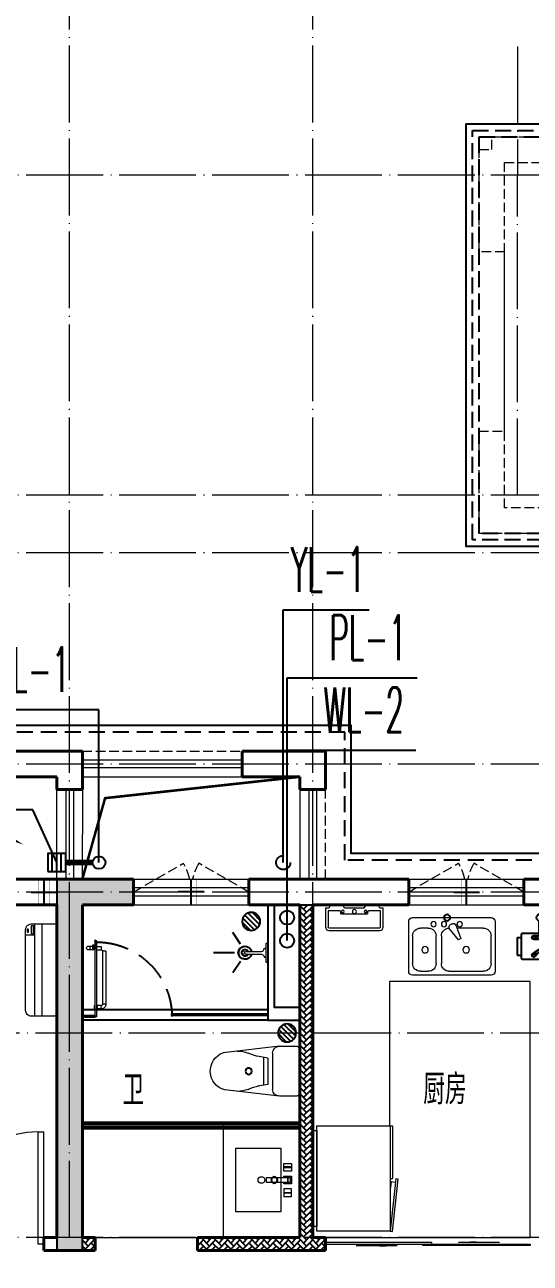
# Model space of a CAD drawing. Extents: x 27938 to 1042331, y -235042 to 1535213.
# Drawn here: x 686867 to 690817, y 602449 to 612124 of the extents above; entities that cross this region are included whole.
import ezdxf

# ---------------------------------------------------------------- set-up
doc = ezdxf.new("R2010")
doc.units = 0
doc.header["$LTSCALE"] = 1000
doc.header["$MEASUREMENT"] = 0
for name, pattern in [('__DASH', [0.35, 0.25, -0.1]), ('DASH', [0.35, 0.25, -0.1]), ('DOTE', [2.42, 2, -0.2, 0.02, -0.2]), ('HIDDEN', [0.375, 0.25, -0.125])]:
    doc.linetypes.add(name, pattern=pattern)
for name, color, linetype in [('$RECOVER_210609100354-32', 7, 'Continuous'), ('AH-FURNITURE', 1, 'Continuous'), ('COLUMN', 9, 'Continuous'), ('CURTWALL', 4, 'Continuous'), ('DIM_凝结', 3, 'Continuous'), ('DIM_污水', 3, 'Continuous'), ('DIM_雨水', 3, 'Continuous'), ('DIM_餐饮排水', 3, 'Continuous'), ('EQUIP_地漏', 7, 'Continuous'), ('EQUIP_污水', 7, 'Continuous'), ('IP-bath&kitchen-JOHNSON', 4, 'Continuous'), ('P-bath&kitchen-JOHNSON', 4, 'Continuous'), ('PIPE-凝结', 150, 'N'), ('PUB_TEXT', 4, 'Continuous'), ('ROOF', 183, 'Continuous'), ('TWT_LEAD', 3, 'Continuous'), ('VPIPE-凝结', 150, 'Continuous'), ('VPIPE-污水', 2, 'W'), ('VPIPE-雨水', 4, 'DASH'), ('VPIPE-餐饮排水', 41, 'P'), ('保温', 6, 'Continuous'), ('建筑-排气道', 9, 'Continuous'), ('机电标识类', 1, 'Continuous'), ('看线', 251, 'Continuous')]:
    doc.layers.add(name, color=color, linetype=linetype)
for name, color, linetype, lineweight in [('DOTE', 19, 'DOTE', 9), ('LVTRY', 1, 'Continuous', 13), ('PUB_HATCH', 8, 'Continuous', 9), ('WALL', 9, 'Continuous', 40), ('WINDOW', 8, 'Continuous', 15), ('平面-排水沟', 86, 'Continuous', 15), ('平面-栏杆', 135, 'Continuous', 15), ('平面-看线', 45, 'Continuous', 15), ('平面-空调室内机', 176, 'Continuous', 9), ('平面-空调预留孔', 173, 'Continuous', 15), ('空调', 76, 'Continuous', 13), ('立面-洞口示意', 152, 'Continuous', 13)]:
    doc.layers.add(name, color=color, linetype=linetype, lineweight=lineweight)
doc.styles.add('_TWT_SERIAL', font='simplex.shx', dxfattribs={"width": 0.6, "oblique": 10, "height": 3, "bigfont": 'aadri.shx'})
doc.styles.add('DIM_FONT', font='SIMPLEX.shx', dxfattribs={"width": 0.56})
doc.styles.get("Standard").update_dxf_attribs({"font": 'gbenor.shx', "bigfont": 'gbcbig.shx'})
doc.linetypes.add('N', pattern='A,3,-0.2,["N",Standard,S=0.25,R=0,X=-0.1,Y=-0.115],-0.2', length=3.4)
doc.linetypes.add('P', pattern='A,3,-0.2,["P",Standard,S=0.25,R=0,X=-0.1,Y=-0.115],-0.2', length=3.4)
doc.linetypes.add('W', pattern='A,3,-0.2,["W",Standard,S=0.25,R=0,X=-0.1,Y=-0.115],-0.2', length=3.4)
pattern_1 = [(45, (0, 0), (0, 47.4157523), [100.584, -33.528]), (135, (23.708, 23.708), (3e-15, 47.4157523), [100.584, -33.528])]

# ---------------------------------------------------------------- blocks, each defined once
blk = doc.blocks.new('A$C60D053AF')
at = {"layer": 'AH-FURNITURE', "color": 0}
for p, q in [((232.5, -90), (128.3, -90)), ((192.5, -71), (327.6, -71)), ((192.5, -91), (327.6, -91)), ((355.9, -82.7), (384.2, -129)), ((232.5, -110), (128.3, -110)), ((245, -129.5), (245, -122.5)), ((265, -129.5), (265, -122.5)), ((341.7, -96.9), (370, -143.2)), ((255, -281), (255, -251)), ((255, -281), (393, -281)), ((393, -281), (393, -251))]:
    blk.add_line(p, q, dxfattribs=at)
for points in [[(170, -68, 1), (170, -94), (192.5, -94), (192.5, -68)], [(268, -122.5), (268, -107, 0.414214), (248, -87), (232.5, -87), (232.5, -113), (242, -113), (242, -122.5)], [(234, -251), (414, -251, 0.414214), (424, -241), (424, -111, 0.414214), (414, -101), (234, -101, 0.414214), (224, -111), (224, -241, 0.414214)], [(242, -152, 1), (268, -152), (268, -129.5), (242, -129.5)], [(383.8, -161.2, 1), (402.2, -142.8), (386.3, -126.9), (367.9, -145.3)]]:
    blk.add_lwpolyline(points, format="xyb", close=True, dxfattribs=at)
for centre, radius in [((100, -100), 30), ((255, -152), 15), ((255, -152), 10), ((393, -152), 15), ((393, -152), 10)]:
    blk.add_circle(centre, radius, dxfattribs=at)
for radius in [40, 20]:
    blk.add_arc((327.6, -111), radius, 45, 90, dxfattribs=at)
blk = doc.blocks.new('*U40')
h = blk.add_hatch(color=0)
h.set_gradient(color1=(0, 0, 255), rotation=180, tint=1)
h.paths.add_polyline_path([(0, 0), (-6.35, -6.35), (-6.35, -2.159), (-15, -2.159), (-15, 2.159), (-6.35, 2.159), (-6.35, 6.35)])
at = {"color": 0, "linetype": 'Continuous'}
blk.add_lwpolyline([(0, 0), (-6.35, -6.35), (-6.35, -2.159), (-15, -2.159), (-15, 2.159), (-6.35, 2.159), (-6.35, 6.35)], close=True, dxfattribs=at)
blk = doc.blocks.new('sgrsefv')
at = {"layer": 'PUB_HATCH'}
blk.add_hatch(color=0, dxfattribs=at).paths.add_polyline_path([(1112933.3, 840916.3), (1112933.3, 840646.3), (1113073.3, 840646.3), (1113073.3, 840661.3), (1112968.3, 840661.3), (1112948.3, 840681.3), (1112948.3, 840881.3), (1112968.3, 840901.3), (1113288.3, 840901.3), (1113308.3, 840881.3), (1113308.3, 840681.3), (1113288.3, 840661.3), (1113183.3, 840661.3), (1113183.3, 840646.3), (1113323.3, 840646.3), (1113323.3, 840916.3)])
at = {"layer": 'LVTRY', "color": 0}
for p, q in [((1113073.3, 840661.3), (1113073.3, 840646.3)), ((1113183.3, 840661.3), (1113183.3, 840646.3))]:
    blk.add_line(p, q, dxfattribs=at)
for points in [[(1112918.3, 840931.3), (1113338.3, 840931.3), (1113338.3, 840631.3), (1112918.3, 840631.3)], [(1112933.3, 840916.3), (1113323.3, 840916.3), (1113323.3, 840646.3), (1112933.3, 840646.3)], [(1113288.3, 840661.3), (1112968.3, 840661.3), (1112948.3, 840681.3), (1112948.3, 840881.3), (1112968.3, 840901.3), (1113288.3, 840901.3), (1113308.3, 840881.3), (1113308.3, 840681.3), (1113288.3, 840661.3)]]:
    blk.add_lwpolyline(points, close=True, dxfattribs=at)
at = {"layer": '立面-洞口示意', "color": 0}
blk.add_lwpolyline([(1112918.3, 840931.3), (1113181.8, 840837.4), (1113338.3, 840631.3)], dxfattribs=at)
at = {"layer": '建筑-排气道', "color": 8, "xscale": -5, "yscale": 5, "zscale": 5, "rotation": 270}
blk.add_blockref('*U40', (1113118.4, 840599), dxfattribs=at)
blk = doc.blocks.new('rtyg7uyhg')
at = {"layer": 'LVTRY', "color": 0}
for p, q in [((194234.6, 45488.8), (193621, 45488.8)), ((193590.3, 45458.1), (193590.3, 45069.5)), ((193682.3, 45407), (193887.8, 45407)), ((193896.4, 45429.9), (193857.6, 45326.3)), ((193875.3, 45316), (193945.6, 45401.5)), ((193925.8, 45440.4), (193940.1, 45432.2)), ((194111.9, 45407), (194173.3, 45407)), ((194265.3, 45069.5), (194265.3, 45458.1)), ((193621, 45130.8), (193621, 45345.6)), ((193857.6, 45326.3), (193875.3, 45316)), ((194009.6, 45345.6), (194009.6, 45130.8)), ((194050.5, 45130.8), (194050.5, 45345.6)), ((194234.6, 45345.6), (194234.6, 45130.8)), ((193621, 45038.8), (194234.6, 45038.8)), ((193948.3, 45069.5), (193682.3, 45069.5)), ((194173.3, 45069.5), (194111.9, 45069.5))]:
    blk.add_line(p, q, dxfattribs=at)
for centre, radius in [((193866.4, 45437.7), 20.5), ((193989.2, 45437.7), 20.5), ((194071, 45437.7), 20.5), ((193815.3, 45238.2), 25.6), ((194137.5, 45238.2), 25.6)]:
    blk.add_circle(centre, radius, dxfattribs=at)
for centre, radius, start, end in [((193621, 45458.1), 30.7, 89.99999, 179.99999), ((194234.6, 45458.1), 30.7, 359.99999, 89.99999), ((193682.3, 45345.6), 61.4, 89.99999, 179.99999), ((193915.6, 45422.7), 20.5, 59.99999, 159.46231), ((193929.8, 45414.5), 20.5, 320.53767, 59.99999), ((193948.3, 45345.6), 61.4, 359.99999, 89.99999), ((194111.9, 45345.6), 61.4, 89.99999, 179.99999), ((194173.3, 45345.6), 61.4, 359.99999, 89.99999), ((193682.3, 45130.8), 61.4, 179.99999, 269.99999), ((193948.3, 45130.8), 61.4, 269.99999, 359.99999), ((194111.9, 45130.8), 61.4, 179.99999, 269.99999), ((194173.3, 45130.8), 61.4, 269.99999, 359.99999), ((193621, 45069.5), 30.7, 179.99999, 269.99999), ((194234.6, 45069.5), 30.7, 269.99999, 359.99999)]:
    blk.add_arc(centre, radius, start, end, dxfattribs=at)
at = {"layer": 'LVTRY', "color": 0, "style": 'DIM_FONT', "width": 0.8, "flags": 9}
for tag in ['YSIZE', 'XSIZE']:
    blk.add_attdef(tag, (193927.8, 45487.8), '', height=0.5, rotation=89.99999, dxfattribs=at)
blk = doc.blocks.new('A-Kitchen-7')
at = {"layer": 'LVTRY', "color": 0}
for p, q in [((-519, 780), (-7, 834)), ((-515, 756), (-519, 780)), ((-4, 811), (-515, 756)), ((515, 756), (-515, 756)), ((-515, 756), (-515, 40)), ((-486, 761), (-485, 756)), ((-29, 767), (-112, 756)), ((-29, 767), (-35, 806)), ((-7, 834), (-4, 811)), ((515, 780), (0, 780)), ((0, 756), (0, 780)), ((515, 756), (515, 780)), ((515, 40), (515, 756)), ((-515, 40), (515, 40))]:
    blk.add_line(p, q, dxfattribs=at)
blk.add_lwpolyline([(-469, 40), (-469, 0), (469, 0), (469, 40)], close=True, dxfattribs=at)
blk = doc.blocks.new('FRSDFDGDGDRGDR')
at = {"layer": '平面-空调预留孔', "color": 0}
for p, q in [((699612.3, 775044), (699612.3, 775441.2)), ((699618.9, 775447.8), (699746.3, 775447.8)), ((699746.3, 775447.8), (699746.3, 775355.4)), ((699719.9, 775342.2), (699719.9, 775143)), ((699726.5, 775348.8), (699739.7, 775348.8)), ((699726.5, 775136.4), (699739.7, 775136.4)), ((699746.3, 775129.8), (699746.3, 775037.4)), ((699746.3, 775037.4), (699618.9, 775037.4))]:
    blk.add_line(p, q, dxfattribs=at)
blk.add_lwpolyline([(699766.1, 775166.7), (699792.5, 775153.5), (699792.5, 775057.2), (699766.1, 775044), (699766.1, 775017.6), (699618.9, 775017.6, -0.414214), (699592.5, 775044), (699592.5, 775441.2, -0.414214), (699618.9, 775467.6), (699766.1, 775467.6), (699766.1, 775441.2), (699792.5, 775428), (699792.5, 775331.6), (699766.1, 775318.4)], format="xyb", close=True, dxfattribs=at)
for centre, radius in [((699739.7, 775243.2), 15.8), ((699739.7, 775331.6), 10.6), ((699739.7, 775153.5), 10.6)]:
    blk.add_circle(centre, radius, dxfattribs=at)
for centre, start, end in [((699618.9, 775441.2), 90, 180), ((699739.7, 775355.4), 270, 360), ((699726.5, 775342.2), 90, 180), ((699726.5, 775143), 180, 270), ((699739.7, 775129.8), 0, 90), ((699618.9, 775044), 180, 270)]:
    blk.add_arc(centre, 6.6, start, end, dxfattribs=at)
blk = doc.blocks.new('vcxvcdfvdxv')
at = {"layer": 'LVTRY', "color": 0}
for p, q in [((582293.7, 370358.3), (582763.9, 370358.3)), ((582393.7, 369458.3), (582393.7, 370358.3)), ((582547.9, 370115.4), (582763.9, 370358.3)), ((582763.9, 370358.3), (582763.9, 369458.3)), ((582703.7, 370278.3), (582303.7, 370278.3)), ((582393.7, 370268.3), (582393.7, 369548.3)), ((582713.7, 369548.3), (582713.7, 370268.3)), ((582338.7, 370238.3), (582623.7, 370238.3)), ((582338.7, 370233.3), (582623.7, 370233.3)), ((582428.7, 370018.3), (582428.7, 370228.3)), ((582433.7, 370018.3), (582433.7, 370228.3)), ((582578.9, 370168.3), (582578.9, 370258.3)), ((582578.9, 370258.3), (582583.4, 370258.3)), ((582583.4, 370168.3), (582578.9, 370168.3)), ((582583.4, 370258.3), (582583.4, 370168.3)), ((582628.7, 370228.3), (582628.7, 370018.3)), ((582633.7, 370228.3), (582633.7, 370018.3)), ((582293.7, 370115.4), (582547.9, 370115.4)), ((582393.7, 369700.3), (582393.7, 370115.4)), ((582408.7, 370125.6), (582536.2, 370125.6)), ((582408.7, 370121.1), (582408.7, 370125.6)), ((582536.2, 370121.1), (582408.7, 370121.1)), ((582653.7, 370125.6), (582526.2, 370125.6)), ((582526.2, 370125.6), (582526.2, 370121.1)), ((582526.2, 370121.1), (582653.7, 370121.1)), ((582536.2, 370125.6), (582536.2, 370121.1)), ((582547.9, 370115.4), (582547.9, 369700.3)), ((582583.4, 370078.3), (582578.9, 370078.3)), ((582578.9, 370078.3), (582578.9, 369988.3)), ((582583.4, 369988.3), (582583.4, 370078.3)), ((582653.7, 370121.1), (582653.7, 370125.6)), ((582623.7, 370013.3), (582338.7, 370013.3)), ((582623.7, 370008.3), (582338.7, 370008.3)), ((582578.9, 369988.3), (582583.4, 369988.3)), ((582673.7, 369938.9), (582673.7, 369977.7)), ((582693.1, 369958.3), (582654.3, 369958.3)), ((582673.7, 369838.9), (582673.7, 369877.7)), ((582623.7, 369808.3), (582338.7, 369808.3)), ((582623.7, 369803.3), (582338.7, 369803.3)), ((582428.7, 369798.3), (582428.7, 369588.3)), ((582433.7, 369798.3), (582433.7, 369588.3)), ((582578.9, 369738.3), (582578.9, 369828.3)), ((582578.9, 369828.3), (582583.4, 369828.3)), ((582583.4, 369828.3), (582583.4, 369738.3)), ((582628.7, 369588.3), (582628.7, 369798.3)), ((582633.7, 369588.3), (582633.7, 369798.3)), ((582693.1, 369858.3), (582654.3, 369858.3)), ((582547.9, 369700.3), (582293.7, 369700.3)), ((582536.2, 369695.6), (582408.7, 369695.6)), ((582408.7, 369695.6), (582408.7, 369691.1)), ((582408.7, 369691.1), (582536.2, 369691.1)), ((582526.2, 369691.1), (582526.2, 369695.6)), ((582526.2, 369695.6), (582653.7, 369695.6)), ((582653.7, 369691.1), (582526.2, 369691.1)), ((582536.2, 369691.1), (582536.2, 369695.6)), ((582763.9, 369458.3), (582547.9, 369700.3)), ((582583.4, 369738.3), (582578.9, 369738.3)), ((582653.7, 369695.6), (582653.7, 369691.1)), ((582583.4, 369648.3), (582578.9, 369648.3)), ((582578.9, 369648.3), (582578.9, 369558.3)), ((582583.4, 369558.3), (582583.4, 369648.3)), ((582303.7, 369538.3), (582703.7, 369538.3)), ((582338.7, 369583.3), (582623.7, 369583.3)), ((582338.7, 369578.3), (582623.7, 369578.3)), ((582578.9, 369558.3), (582583.4, 369558.3)), ((582763.9, 369458.3), (582293.7, 369458.3))]:
    blk.add_line(p, q, dxfattribs=at)
blk.add_lwpolyline([(582893.7, 368758.3), (582893.7, 370758.3), (583993.7, 370758.3), (583993.7, 369632.3)], dxfattribs=at)
for centre, radius in [((582481.2, 370123.3), 29.7), ((582481.2, 370123.3), 11.7), ((582673.7, 369958.3), 17), ((582673.7, 369858.3), 17), ((582481.2, 369693.3), 29.7), ((582481.2, 369693.3), 11.7)]:
    blk.add_circle(centre, radius, dxfattribs=at)
for centre, radius, start, end in [((582403.7, 370268.3), 10, 90, 180), ((582703.7, 370268.3), 10, 0, 90), ((582438.7, 370228.3), 10, 90, 180), ((582438.7, 370228.3), 5, 90, 180), ((582481.2, 370123.3), 56.7, 2.27424, 87.72576), ((582481.2, 370123.3), 52.2, 2.47041, 87.52959), ((582581.2, 370123.3), 56.7, 92.27424, 177.72576), ((582581.2, 370123.3), 52.2, 92.47041, 177.52959), ((582623.7, 370228.3), 10, 0, 90), ((582623.7, 370228.3), 5, 0, 90), ((582481.2, 370123.3), 56.7, 272.27424, 357.72576), ((582481.2, 370123.3), 52.2, 272.47041, 357.52959), ((582581.2, 370123.3), 56.7, 182.27424, 267.72576), ((582581.2, 370123.3), 52.2, 182.47041, 267.52959), ((582438.7, 370018.3), 10, 180, 270), ((582438.7, 370018.3), 5, 180, 270), ((582623.7, 370018.3), 5, 270, 0), ((582623.7, 370018.3), 10, 270, 0), ((582438.7, 369798.3), 10, 90, 180), ((582438.7, 369798.3), 5, 90, 180), ((582623.7, 369798.3), 10, 0, 90), ((582623.7, 369798.3), 5, 0, 90), ((582481.2, 369693.3), 56.7, 2.27424, 87.72576), ((582481.2, 369693.3), 52.2, 2.47041, 87.52959), ((582481.2, 369693.3), 56.7, 272.27424, 357.72576), ((582481.2, 369693.3), 52.2, 272.47041, 357.52959), ((582581.2, 369693.3), 56.7, 92.27424, 177.72576), ((582581.2, 369693.3), 56.7, 182.27424, 267.72576), ((582581.2, 369693.3), 52.2, 92.47041, 177.52959), ((582581.2, 369693.3), 52.2, 182.47041, 267.52959), ((582438.7, 369588.3), 10, 180, 270), ((582438.7, 369588.3), 5, 180, 270), ((582623.7, 369588.3), 5, 270, 0), ((582623.7, 369588.3), 10, 270, 0), ((582403.7, 369548.3), 10, 180, 270), ((582703.7, 369548.3), 10, 270, 0)]:
    blk.add_arc(centre, radius, start, end, dxfattribs=at)
at = {"color": 8}
for name, p in [('sgrsefv', (-530624.6, -469573)), ('rtyg7uyhg', (389578.4, 325769.5))]:
    blk.add_blockref(name, p, dxfattribs=at)
at = {"color": 8, "rotation": 90}
blk.add_blockref('FRSDFDGDGDRGDR', (1359511.2, -328434.2), dxfattribs=at)
at = {"color": 8, "xscale": -1, "rotation": 90}
blk.add_blockref('A$C60D053AF', (582713.7, 371358.3), dxfattribs=at)
at = {"layer": 'LVTRY', "color": 8, "extrusion": (0, 0, -1), "xscale": -0.7999999999883585, "yscale": 0.7999999999883585, "zscale": -0.7999999999883585, "rotation": 270}
blk.add_blockref('A-Kitchen-7', (-584593.7, 369220.3), dxfattribs=at)
blk = doc.blocks.new('HFHFHFHFTF')
at = {"layer": 'PUB_HATCH'}
blk.add_hatch(color=256, dxfattribs=at).paths.add_polyline_path([(541016.6, 373823.7), (541016.6, 370923.7), (541216.6, 370923.7), (541216.6, 373623.7), (541616.6, 373623.7), (541616.6, 373823.7)])
at = {"layer": 'COLUMN', "color": 8}
for p, q in [((541016.6, 373823.7), (541016.6, 370923.7)), ((541616.6, 373823.7), (541016.6, 373823.7)), ((541616.6, 373623.7), (541616.6, 373823.7)), ((541216.6, 370923.7), (541216.6, 373623.7)), ((541216.6, 373623.7), (541616.6, 373623.7)), ((541016.6, 370923.7), (541216.6, 370923.7))]:
    blk.add_line(p, q, dxfattribs=at)
blk = doc.blocks.new('A$C001338C2')
at = {"color": 0}
for p, q in [((0, 249), (0, 22)), ((845, 304), (55, 304)), ((109, 215), (109, 304)), ((900, 22), (900, 249)), ((22, 0), (878, 0))]:
    blk.add_line(p, q, dxfattribs=at)
at = {"color": 0, "lineweight": 5}
for p, q in [((900, 215), (0, 215)), ((900, 143), (0, 143))]:
    blk.add_line(p, q, dxfattribs=at)
at = {"color": 0}
for points in [[(89, 226), (22, 226, -0.414214), (17, 232), (17, 243, -0.414214), (22, 249), (89, 249, -0.414214), (95, 243), (95, 232, -0.414214)], [(73, 275), (57, 275, -0.414214), (51, 281), (51, 283, -0.414214), (57, 289), (73, 289, -0.414214), (79, 283), (79, 281, -0.414214)]]:
    blk.add_lwpolyline(points, format="xyb", close=True, dxfattribs=at)
for centre, radius, start, end in [((55, 249), 55, 90, 180), ((845, 249), 55, 360, 90), ((22, 22), 22, 180, 270), ((878, 22), 22, 270, 360)]:
    blk.add_arc(centre, radius, start, end, dxfattribs=at)
blk = doc.blocks.new('dongkong')
at = {"color": 0}
blk.add_wipeout([(-603756, 210771), (-603756, 210570.8), (-603836, 210570.8), (-603836, 210771)], dxfattribs=at)
at = {"layer": '机电标识类', "color": 0, "linetype": 'DASH', "ltscale": 400}
for p, q in [((-603796, 210771), (-603796, 210570.8)), ((-603896, 210670.7), (-603696, 210670.7))]:
    blk.add_line(p, q, dxfattribs=at)
at = {"layer": '空调', "color": 0, "linetype": 'DASH', "const_width": 2}
blk.add_lwpolyline([(-603756, 210771), (-603756, 210570.8), (-603836, 210570.8), (-603836, 210771)], close=True, dxfattribs=at)
blk = doc.blocks.new('VDVDVDCZSCCS')
at = {"layer": '保温', "linetype": 'ByBlock', "ltscale": 10}
h = blk.add_hatch(dxfattribs=at)
h.set_pattern_fill('AR-HBONE', color=251, scale=55)
h.set_pattern_definition(pattern_1)
h.paths.add_polyline_path([(542916.6, 373623.7), (542916.7, 371023.7), (543016.6, 371023.7), (543016.5, 373623.7)])
h = blk.add_hatch(dxfattribs=at)
h.set_pattern_fill('AR-HBONE', color=251, scale=55)
h.set_pattern_definition(pattern_1)
h.paths.add_polyline_path([(541316.7, 370923.7), (541316.7, 371023.7), (541216.7, 371023.7), (541216.7, 370923.7)])
h = blk.add_hatch(dxfattribs=at)
h.set_pattern_fill('AR-HBONE', color=251, scale=55)
h.set_pattern_definition(pattern_1)
edge = h.paths.add_edge_path()
edge.add_line((543116.6, 370923.7), (543116.6, 371023.7))
edge.add_line((543115.5, 371023.7), (542116.7, 371023.7))
edge.add_line((542116.7, 371023.7), (542116.7, 370923.7))
edge.add_line((542116.7, 370923.7), (543116.6, 370923.7))
at = {"layer": '保温', "color": 251, "linetype": 'ByBlock', "ltscale": 10}
blk.add_line((542916.6, 373623.7), (543016.6, 373623.7), dxfattribs=at)
blk = doc.blocks.new('HFTHFFGHFH')
at = {"layer": 'DOTE', "linetype": 'DOTE', "ltscale": 0.3}
for p, q in [((541116.6, 602648.8), (541116.6, 612948.8)), ((543016.6, 602648.8), (543016.6, 612948.8)), ((587116.6, 610948.8), (534316.6, 610948.8)), ((544616.6, 608448.8), (544616.6, 610948.8)), ((587116.6, 608448.8), (534316.6, 608448.8)), ((587116.6, 607998.8), (534316.6, 607998.8)), ((587116.6, 606348.8), (534316.6, 606348.8)), ((587116.6, 605348.8), (534316.6, 605348.8)), ((534316.6, 604248.8), (587116.6, 604248.8)), ((587116.6, 602648.8), (534316.6, 602648.8))]:
    blk.add_line(p, q, dxfattribs=at)
blk = doc.blocks.new('rrrrrrrrrrrra')
at = {"color": 0}
for p, q in [((-112.4, 458.7), (-112.4, 324.3)), ((252.6, 483.7), (-87.4, 483.7)), ((277.6, 324.3), (277.6, 458.7)), ((-112.4, 324.3), (-63.7, -103.4)), ((277.6, 324.3), (227.5, -115.6)), ((-59.1, 271.1), (224.3, 271.1)), ((-20.6, 232.4), (-34.2, 153.6)), ((191.3, 200.5), (-26.1, 200.5)), ((185.8, 232.4), (-20.6, 232.4)), ((185.8, 232.4), (199.4, 153.6))]:
    blk.add_line(p, q, dxfattribs=at)
for centre, radius, start, end in [((-87.4, 458.7), 25, 90, 180), ((252.6, 458.7), 25, 0, 90), ((-59.1, 324.3), 53.3, 180, 270), ((224.3, 324.3), 53.3, 270, 0), ((-322.6, 209.8), 293.8, 333.53685, 351.48282), ((487.8, 209.8), 293.8, 188.51718, 206.46315), ((149, -3.2), 224.1, 158.52022, 180), ((16.2, -3.2), 224.1, 0, 21.47978), ((83.8, -63.6), 152.8, 195.07732, 340.11812)]:
    blk.add_arc(centre, radius, start, end, dxfattribs=at)
blk = doc.blocks.new('A$C1E0F638F')
at = {"color": 0}
for points in [[(499.7, 435.1), (499.7, 85.1), (0, 85.1), (0, 435.1)], [(269.9, 30), (229.9, 30), (229.9, 195), (269.9, 195)], [(119.9, 0), (179.9, 0), (179.9, 60), (119.9, 60)], [(146.9, 55), (152.9, 55), (152.9, 5), (146.9, 5)], [(229.9, 30), (269.9, 30), (269.9, 10), (229.9, 10)], [(379.9, 0), (319.9, 0), (319.9, 60), (379.9, 60)], [(352.9, 55), (346.9, 55), (346.9, 5), (352.9, 5)]]:
    blk.add_lwpolyline(points, close=True, dxfattribs=at)
blk.add_lwpolyline([(269.9, 60), (279.9, 60), (279.9, 0), (219.9, 0), (219.9, 60), (229.9, 60)], dxfattribs=at)
blk.add_circle((249.9, 236.3), 26, dxfattribs=at)
blk = doc.blocks.new('135')
blk.add_hatch(color=0).paths.add_polyline_path([(4.8, 1.8), (3.6, -1), (-4.7, 2.5), (-3.5, 5.3)])
at = {"color": 0}
for p, q in [((-6.3, 2.6), (5.4, -2.3)), ((-5.7, 2.9), (-5.2, 2.7)), ((-5.6, 18.9), (-3.4, 19.4)), ((-3.4, 19.4), (-5.5, 19.4)), ((5.2, 10.9), (-5.3, 10.9)), ((5.2, 9.7), (-5.2, 9.7)), ((-5.2, 2.7), (-3.8, 5.9)), ((-5, 10.9), (-5, 30.5)), ((-3.8, 5.9), (5.4, 2.1)), ((0, 0), (0, 39.1)), ((5.6, 18.9), (3.4, 19.3)), ((3.4, 19.3), (5.6, 19.3)), ((4.1, -1.2), (5.4, 2.1)), ((5, 10.9), (5, 32.3)), ((4.1, -1.2), (5.7, -1.8))]:
    blk.add_line(p, q, dxfattribs=at)
for centre, radius, start, end in [((6.2, 15.8), 13.5, 151.01474, 204.84033), ((13.5, 4.2), 20.5, 163.09243, 182.0012), ((-6, 3.6), 1, 184.22753, 248.46611), ((8.6, 15.5), 14.6, 166.278, 198.09535), ((13.5, 4.2), 19.5, 163.74431, 182.52687), ((-5.5, 3.3), 0.5, 181.9385, 247.25971), ((-5.2, 22.1), 0.5, 335.76434, 151.01474), ((3.8, 18.1), 9.42, 155.76434, 171.97728), ((5.2, 22.3), 0.5, 29.84246, 204.57404), ((-5.9, 17.2), 11.7, 10.47502, 24.57404), ((29.1, 6.7), 24, 172.94395, 199.23182), ((-6.3, 15.4), 12.4, 338.64492, 16.0476), ((-6, 15.8), 13.4, 334.91114, 29.84246), ((26.4, 6.3), 20.6, 169.14538, 199.95258), ((5.9, -1.2), 1.17, 247.45971, 19.95258), ((5.9, -1.4), 0.5, 247.45971, 19.23182)]:
    blk.add_arc(centre, radius, start, end, dxfattribs=at)
blk.add_open_spline([(-5, 30.5), (-4.1, 31.3), (-2.3, 33), (0.9, 29.2), (3.5, 31.1), (5, 32.3)], degree=3, knots=[0, 0, 0, 0, 3.066329, 6.218313, 11.124135, 11.124135, 11.124135, 11.124135], dxfattribs=at)
blk = doc.blocks.new('SDFAWERAWER')
at = {"layer": 'LVTRY', "color": 0}
for p, q in [((593941.2, -1242210.1), (593783.7, -1242594.8)), ((593964.6, -1242219.7), (593807.2, -1242604.4)), ((593941.2, -1242210.1), (593964.6, -1242219.7)), ((593987.8, -1242190.5), (593978.2, -1242214)), ((594007.5, -1242226), (593978.2, -1242214)), ((594017.1, -1242202.5), (593987.8, -1242190.5)), ((594015.8, -1242220.4), (594027.2, -1242192.7)), ((594015.8, -1242220.4), (594021.7, -1242222.8)), ((594025.7, -1242203.9), (594018.5, -1242221.5)), ((594018.5, -1242221.5), (594021.5, -1242220.3)), ((594025.4, -1242210.8), (594021.5, -1242220.3)), ((594022.6, -1242220.7), (594021.7, -1242222.8)), ((594021.7, -1242222.8), (594023.9, -1242221.9)), ((594022.6, -1242211.4), (594029.8, -1242193.8)), ((594024.2, -1242221.4), (594023.9, -1242221.9)), ((594025.4, -1242210.8), (594031.1, -1242196.8)), ((594027.2, -1242192.7), (594033, -1242195.1)), ((594027.7, -1242234.3), (594078.4, -1242255)), ((594029.8, -1242193.8), (594031.1, -1242196.8)), ((594032.2, -1242197.2), (594033, -1242195.1)), ((594033, -1242195.1), (594034, -1242197.4)), ((594033.8, -1242197.9), (594034, -1242197.4)), ((594047.3, -1242200.9), (594035.9, -1242228.7)), ((594035.9, -1242228.7), (594038.6, -1242229.7)), ((594037.3, -1242210.8), (594088, -1242231.6)), ((594038.6, -1242229.7), (594045.2, -1242213.6)), ((594038.6, -1242229.7), (594041.6, -1242228.5)), ((594041.6, -1242228.5), (594051.2, -1242205)), ((594049.9, -1242202), (594043.3, -1242218.2)), ((594047.3, -1242200.9), (594049.9, -1242202)), ((594049.9, -1242202), (594051.2, -1242205)), ((594057.1, -1242246.3), (594066.7, -1242222.8)), ((593783.7, -1242594.8), (593807.2, -1242604.4)), ((593803.2, -1242641.3), (593812.8, -1242617.9)), ((593803.2, -1242641.3), (593832.6, -1242653.3)), ((593812.8, -1242617.9), (593842.2, -1242629.9)), ((593842.2, -1242629.9), (593832.6, -1242653.3)), ((593845.2, -1242628.6), (593833.8, -1242656.3)), ((593847.8, -1242629.7), (593836.5, -1242657.4)), ((593845.2, -1242628.6), (593842.2, -1242629.9)), ((593847.8, -1242629.7), (593845.2, -1242628.6)), ((593847.1, -1242661.8), (593858.5, -1242634.1)), ((593849.8, -1242662.9), (593861.2, -1242635.2)), ((593852.1, -1242661.9), (593862.1, -1242637.4)), ((593858.5, -1242634.1), (593861.2, -1242635.2)), ((593861.2, -1242635.2), (593862.1, -1242637.4)), ((593833.8, -1242656.3), (593832.6, -1242653.3)), ((593836.5, -1242657.4), (593833.8, -1242656.3)), ((593847.1, -1242661.8), (593849.8, -1242662.9))]:
    blk.add_line(p, q, dxfattribs=at)
blk.add_lwpolyline([(593823.5, -1242717), (594045.8, -1242173.9), (594036.5, -1242170.2), (593814.2, -1242713.2)], close=True, dxfattribs=at)
blk.add_arc((594075.3, -1242240), 15.3, 281.79322, 33.70188, dxfattribs=at)
for centre, major_axis, start_param, end_param in [((593974.2, -1242223.6), (3.93, 9.6), 0, 1.570796), ((593816.8, -1242608.3), (13.5, 33.1), 1.570796, 3.141593), ((593816.8, -1242608.3), (3.93, 9.6), 1.570796, 3.141593)]:
    blk.add_ellipse(centre, major_axis=major_axis, ratio=1, start_param=start_param, end_param=end_param, dxfattribs=at)
at = {"layer": 'P-bath&kitchen-JOHNSON', "color": 0, "linetype": 'DASH'}
blk.add_arc((593809.8, -1242714), 586.2, 67.53695, 157.13247, dxfattribs=at)
at = {"layer": 'LVTRY', "color": 8, "xscale": -1, "rotation": 157.7329157530927}
blk.add_blockref('135', (594045.3, -1242161.9), dxfattribs=at)
blk = doc.blocks.new('A$C5DCB2F21')
at = {"layer": 'IP-bath&kitchen-JOHNSON', "color": 0}
for p, q in [((-68.3, -213.2), (-157.7, -275)), ((-0.1, -261.4), (-0.1, -424.7)), ((68.2, -213.2), (157.6, -275))]:
    blk.add_line(p, q, dxfattribs=at)
for centre, major_axis, ratio, start_param, end_param in [((0, -178.8), (-51, 0), 0.990052, -1.36297, 4.504563), ((0, -177.8), (-26.8, 0), 0.994812, -1.167677, 4.309269)]:
    blk.add_ellipse(centre, major_axis=major_axis, ratio=ratio, start_param=start_param, end_param=end_param, dxfattribs=at)
at = {"layer": 'LVTRY', "color": 0}
for p, q in [((73.6, 0), (-73.6, 0)), ((-10.5, -173.5), (-10.5, -49.3)), ((10.6, -173.5), (10.6, -49.3))]:
    blk.add_line(p, q, dxfattribs=at)
blk.add_lwpolyline([(73.6, 0), (73.6, -15.8), (-73.6, -15.8), (-73.6, 0)], dxfattribs=at)
for points in [[(-26.3, -30.7, -0.364142), (-37.8, -15.8, -0.020495)], [(-10.5, -49.4, 0.214893), (-26.3, -30.7, 7.649644)], [(10.6, -49.3, -0.21439), (26.3, -30.7, -7.649644)], [(26.3, -30.7, 0.364142), (37.8, -15.8, 0.020495)]]:
    blk.add_lwpolyline(points, format="xyb", dxfattribs=at)
blk.add_arc((0, -173.5), 10.5, 180, 0, dxfattribs=at)
for centre, major_axis, ratio, start_param, end_param in [((0, -181.3), (53.6, 0), 0.987577, 1.76809, 7.656688), ((-12.4, -164.7), (0, 1.43), 0.85, -1.570796, 4.712389), ((-12.4, -189.2), (0, 1.43), 0.85, 4.712389, 10.995574), ((12.5, -164.7), (0, 1.43), 0.85, 4.712389, 10.995574), ((12.5, -189.2), (0, 1.43), 0.85, 4.712389, 10.995574)]:
    blk.add_ellipse(centre, major_axis=major_axis, ratio=ratio, start_param=start_param, end_param=end_param, dxfattribs=at)
blk = doc.blocks.new('$TwtSys$00000137')
at = {"color": 7}
for p, q in [((-46.875, -93.75), (-46.875, 93.75)), ((0, -93.75), (0, 93.75)), ((46.875, -93.75), (46.875, 93.75))]:
    blk.add_line(p, q, dxfattribs=at)
blk.add_lwpolyline([(-93.75, -93.75), (93.75, -93.75), (93.75, 93.75), (-93.75, 93.75)], close=True, dxfattribs=at)
blk = doc.blocks.new('$WINLIB2D$00000001')
at = {"color": 0}
for points in [[(-0.5, 0.5), (-0.5, -0.5)], [(-0.5, 0.5), (0.5, 0.5)], [(0.5, -0.5), (0.5, 0.5)], [(0.5, 0.167), (-0.5, 0.167)], [(0.5, -0.167), (-0.5, -0.167)], [(-0.5, -0.5), (0.5, -0.5)]]:
    blk.add_lwpolyline(points, dxfattribs=at)
blk = doc.blocks.new('$DorLib2D$00000001')
for p, q in [((0.45, 0.975), (0.5, 0.975)), ((0.45, 0), (0.45, 0.975)), ((0.5, 0), (0.5, 0.975)), ((0.5, 0), (0.45, 0))]:
    blk.add_line(p, q)
at = {"lineweight": 13}
blk.add_arc((0.475, 0), 0.975, 91.4693, 180, dxfattribs=at)
blk = doc.blocks.new('$DorLib2D$00000131')
at = {"color": 0, "linetype": 'Continuous'}
for p, q in [((0.15, 0.125), (0.2319, 0.1973)), ((0.2319, 0.1973), (0.2319, 0.125)), ((-0.5, 0.125), (-0.5, 0)), ((0.0192, 0.125), (-0.5, 0.125)), ((0.0192, 0), (0.0192, 0.125)), ((0.35, 0.125), (0.15, 0.125)), ((-0.5, 0), (0.0192, 0)), ((-0.024, 0), (0.5, 0)), ((-0.024, -0.125), (-0.024, 0)), ((0.5, 0), (0.5, -0.125)), ((-0.35, -0.125), (-0.15, -0.125)), ((-0.2319, -0.1973), (-0.2319, -0.125)), ((-0.15, -0.125), (-0.2319, -0.1973)), ((0.5, -0.125), (-0.024, -0.125))]:
    blk.add_line(p, q, dxfattribs=at)
blk = doc.blocks.new('$TwtSys$00000141')
for p, q in [((-141, 12), (-15, 138)), ((-141, 12), (-15, 138)), ((-131, -53), (53, 131)), ((-131, -53), (53, 131)), ((-100, -100), (100, 100)), ((-100, -100), (100, 100)), ((-49, -131), (131, 49)), ((-49, -131), (131, 49)), ((17, -138), (138, -17)), ((17, -138), (138, -17))]:
    blk.add_line(p, q)
blk.add_circle((0, 0), 141)
blk.add_circle((0, 0), 141)
blk = doc.blocks.new('$TwtSys$00000147')
blk.add_circle((0, 0, 0), 25)

msp = doc.modelspace()

# ---------------------------------------------------------------- linework, layer by layer
at = {"layer": '$RECOVER_210609100354-32', "color": 8}
for points in [[(688766.6, 605248.8), (688766.6, 604348.5), (689016.6, 604348.5)], [(688816.6, 605248.8), (688816.6, 604448.5), (689016.6, 604448.5)]]:
    msp.add_lwpolyline(points, dxfattribs=at)
at = {"layer": 'CURTWALL', "color": 8}
for p, q in [((689016.6, 603548.8), (687316.6, 603548.8)), ((687316.6, 603498.8), (687316.6, 603548.8)), ((689016.6, 603532.1), (687316.6, 603532.1)), ((689016.6, 603498.8), (689016.6, 603548.8)), ((689016.6, 603515.5), (687316.6, 603515.5)), ((689016.6, 603498.8), (687316.6, 603498.8))]:
    msp.add_line(p, q, dxfattribs=at)
at = {"layer": 'DIM_凝结'}
for p, q in [((687446.6, 606771.4), (686539.7, 606771.4)), ((687446.6, 605578.8), (687446.6, 606771.4))]:
    msp.add_line(p, q, dxfattribs=at)
at = {"layer": 'DIM_污水'}
for p, q in [((688916.6, 604968.8), (688916.6, 606457.5)), ((688916.6, 606457.5), (689923.5, 606457.5))]:
    msp.add_line(p, q, dxfattribs=at)
at = {"layer": 'DIM_雨水'}
for p, q in [((688886.6, 605578.8), (688886.6, 607553.1)), ((688886.6, 607553.1), (689559.1, 607553.1))]:
    msp.add_line(p, q, dxfattribs=at)
at = {"layer": 'DIM_餐饮排水'}
for p, q in [((688916.6, 605148.8), (688916.6, 607021)), ((688916.6, 607021), (689931.7, 607021))]:
    msp.add_line(p, q, dxfattribs=at)
at = {"layer": 'DOTE', "color": 8, "linetype": 'DOTE', "ltscale": 0.3}
msp.add_line((690716.6, 611954.2), (690716.6, 610948.8), dxfattribs=at)
at = {"layer": 'IP-bath&kitchen-JOHNSON', "color": 8}
for p, q in [((688766.6, 604428.5), (687316.6, 604428.5)), ((687316.6, 604383.5), (687416.6, 604383.5)), ((687316.6, 604373.5), (687416.6, 604373.5)), ((688766.6, 604348.5), (687316.6, 604348.5)), ((687416.6, 604373.5), (687416.6, 604383.5)), ((688766.6, 604393.5), (688016.6, 604393.5)), ((688016.6, 604383.5), (688016.6, 604393.5)), ((688766.6, 604383.5), (688016.6, 604383.5))]:
    msp.add_line(p, q, dxfattribs=at)
at = {"layer": 'LVTRY', "color": 8}
msp.add_lwpolyline([(688416.6, 602648.8), (689016.6, 602648.8), (689016.6, 603548.8), (688416.6, 603548.8)], close=True, dxfattribs=at)
at = {"layer": 'PIPE-凝结', "const_width": 45}
msp.add_lwpolyline([(687396.6, 605578.8), (687186.6, 605578.8)], dxfattribs=at)
at = {"layer": 'ROOF', "color": 8, "ltscale": 0.8}
msp.add_lwpolyline([(692316.6, 608048.8), (690316.6, 608048.8), (690316.6, 611348.8), (697516.6, 611348.8), (697516.6, 607748.8), (696916.6, 607748.8)], dxfattribs=at)
at = {"layer": 'ROOF', "color": 8, "linetype": '__DASH', "ltscale": 0.5}
for points in [[(692316.6, 608098.8), (690366.6, 608098.8), (690366.6, 611298.8), (697466.6, 611298.8), (697466.6, 607798.8), (696916.6, 607798.8)], [(692316.6, 608148.8), (690416.6, 608148.8), (690416.6, 611248.8), (697416.6, 611248.8), (697416.6, 607848.8), (696916.6, 607848.8)]]:
    msp.add_lwpolyline(points, dxfattribs=at)
at = {"layer": 'TWT_LEAD'}
for p, q in [((686930.3, 605990.1), (685394.5, 605990.1)), ((687116.6, 605578.8), (686930.3, 605990.1))]:
    msp.add_line(p, q, dxfattribs=at)
at = {"layer": 'VPIPE-凝结'}
msp.add_circle((687446.6, 605578.8), 50, dxfattribs=at)
at = {"layer": 'VPIPE-污水'}
msp.add_circle((688916.6, 604968.8), 55, dxfattribs=at)
at = {"layer": 'VPIPE-雨水'}
msp.add_circle((688886.6, 605578.8), 55, dxfattribs=at)
at = {"layer": 'VPIPE-餐饮排水'}
msp.add_circle((688916.6, 605148.8), 55, dxfattribs=at)
at = {"layer": 'WALL', "color": 8}
for p, q in [((687316.6, 606448.8), (686666.6, 606448.8)), ((687316.6, 606448.8), (687316.6, 606148.8)), ((689216.6, 606448.8), (688566.7, 606448.8)), ((688566.7, 606248.8), (688566.7, 606448.8)), ((689216.6, 606448.8), (689216.6, 606148.8)), ((687116.6, 606248.8), (686666.6, 606248.8)), ((687116.6, 606248.8), (687116.6, 606148.8)), ((689016.6, 606248.8), (688566.7, 606248.8)), ((689016.6, 606248.8), (689016.6, 606148.8)), ((687316.6, 606148.8), (687116.6, 606148.8)), ((689216.6, 606148.8), (689016.6, 606148.8)), ((687716.7, 605448.8), (687216.6, 605448.8)), ((687716.7, 605248.8), (687716.7, 605448.8)), ((689116.6, 605448.8), (688616.7, 605448.8)), ((688616.7, 605448.8), (688616.7, 605248.8)), ((689866.6, 605448.8), (689116.6, 605448.8)), ((689866.6, 605248.8), (689866.6, 605448.8)), ((691616.6, 605448.8), (690766.6, 605448.8)), ((690766.6, 605448.8), (690766.6, 605248.8)), ((687316.6, 605248.8), (687316.6, 602648.8)), ((687316.6, 605248.8), (687716.7, 605248.8)), ((688616.7, 605248.8), (689016.6, 605248.8)), ((689016.6, 605248.8), (689016.6, 602648.8)), ((689116.6, 605248.8), (689116.6, 602648.8)), ((689116.6, 605248.8), (689866.6, 605248.8)), ((690766.6, 605248.8), (691416.6, 605248.8)), ((687116.6, 602648.8), (687016.6, 602648.8)), ((687016.6, 602648.8), (687016.6, 602548.8)), ((687416.6, 602648.8), (687316.6, 602648.8)), ((687416.6, 602548.8), (687416.6, 602648.8)), ((689016.6, 602648.8), (688216.6, 602648.8)), ((688216.6, 602648.8), (688216.6, 602548.8)), ((689216.6, 602648.8), (689116.6, 602648.8)), ((689216.6, 602548.8), (689216.6, 602648.8)), ((687016.6, 602548.8), (687216.6, 602548.8)), ((687216.6, 602548.8), (687416.6, 602548.8)), ((688216.6, 602548.8), (689116.6, 602548.8)), ((689116.6, 602548.8), (689216.6, 602548.8))]:
    msp.add_line(p, q, dxfattribs=at)
at = {"layer": 'WINDOW', "linetype": 'DASH'}
for p, q in [((687416.6, 602648.8), (687416.6, 602548.8)), ((688216.6, 602548.8), (688216.6, 602648.8))]:
    msp.add_line(p, q, dxfattribs=at)
at = {"layer": 'WINDOW'}
for p, q in [((687416.6, 602648.8, 800), (688216.6, 602648.8, 800)), ((689216.6, 602648.8), (690816.6, 602648.8))]:
    msp.add_line(p, q, dxfattribs=at)
at = {"layer": 'WINDOW', "color": 8, "linetype": 'DASH', "ltscale": 0.3}
for points in [[(687716.6, 605348.8), (688106.3, 605573.7, -0.131605), (688166.6, 605348.8)], [(688616.6, 605348.8), (688226.8, 605573.7, 0.131605), (688166.6, 605348.8)], [(689866.6, 605348.8), (690256.3, 605573.7, -0.131605), (690316.6, 605348.8)], [(690766.6, 605348.8), (690376.8, 605573.7, 0.131605), (690316.6, 605348.8)]]:
    msp.add_lwpolyline(points, format="xyb", dxfattribs=at)
at = {"layer": '平面-排水沟', "color": 8}
msp.add_lwpolyline([(686570.4, 605855.6, 0, 0, 0), (686856.5, 605718.8, 0, 40, 0), (686721.2, 605783.5, 0, 0, 0)], format="xyseb", dxfattribs=at)
at = {"layer": '平面-栏杆', "color": 8}
for points in [[(688566.7, 606378.8), (687316.6, 606379.1)], [(688566.7, 606318.8), (687316.6, 606319.1)], [(687186.6, 606148.8), (687186.3, 605448.8)], [(687246.6, 606148.8), (687246.3, 605448.8)], [(689086.3, 606148.8), (689086.6, 605448.8)], [(689146.3, 606148.8), (689146.6, 605448.8)]]:
    msp.add_lwpolyline(points, dxfattribs=at)
at = {"layer": '平面-看线', "color": 8, "linetype": 'DASH', "ltscale": 0.3}
msp.add_line((689216.6, 605448.8), (689216.3, 606148.8), dxfattribs=at)
for points in [[(691016.6, 608148.8), (690416.6, 608148.8), (690416.6, 608948.8), (690616.6, 608948.8), (690616.6, 610348.8), (690416.8, 610348.8), (690416.8, 611148.8), (690516.8, 611148.8), (690516.8, 611248.8), (690806.8, 611248.8), (690806.8, 611248.8), (690926.8, 611248.8)], [(692316.6, 608098.8), (692316.6, 608348.8), (690616.6, 608348.8), (690616.6, 611048.8), (697216.6, 611048.8), (697216.6, 608348.8), (696916.6, 608348.8), (696916.6, 608098.8)], [(687316.6, 606448.8), (688566.7, 606448.8)]]:
    msp.add_lwpolyline(points, dxfattribs=at)
at = {"layer": '平面-看线', "color": 8}
for points in [[(687316.6, 606248.8), (688566.7, 606248.8)], [(687316.6, 606148.8), (687316.3, 605448.8)], [(689016.3, 606148.8), (689016.6, 605448.8)]]:
    msp.add_lwpolyline(points, dxfattribs=at)

# ---------------------------------------------------------------- block references
at = {"color": 8}
msp.add_blockref('HFHFHFHFTF', (146100, 231625.1), dxfattribs=at)
at = {"color": 8, "xscale": -1}
msp.add_blockref('vcxvcdfvdxv', (1273710.3, 233890.5), dxfattribs=at)
at = {"layer": 'EQUIP_地漏'}
for name, p, xscale, yscale, zscale in [('$TwtSys$00000137', (687116.6, 605578.8), 0.75, 0.75, 0.75), ('$TwtSys$00000141', (688636.5, 605118.8), 0.5, -0.5, 0.5), ('$TwtSys$00000141', (688916.6, 604248.5), 0.5, -0.5, 0.5)]:
    msp.add_blockref(name, p, dxfattribs=dict(at, xscale=xscale, yscale=yscale, zscale=zscale))
at = {"layer": 'EQUIP_污水', "yscale": -1, "rotation": 180}
for p in [(690166.6, 605148.8), (688616.5, 603948.7), (688816.5, 603098.8)]:
    msp.add_blockref('$TwtSys$00000147', p, dxfattribs=at)
at = {"layer": 'IP-bath&kitchen-JOHNSON', "color": 8, "xscale": -1}
for name, p, rotation in [('SDFAWERAWER', (1707735.1, 1529534), 337.7402306568928), ('A$C5DCB2F21', (688766.6, 604873.8), 269.991511475553)]:
    msp.add_blockref(name, p, dxfattribs=dict(at, rotation=rotation))
at = {"layer": 'LVTRY', "color": 8, "extrusion": (0, 0, -1), "zscale": -1, "rotation": 90.00000000000001}
msp.add_blockref('rrrrrrrrrrrra', (-688532.8, 603866.1), dxfattribs=at)
at = {"layer": 'LVTRY', "color": 8, "rotation": 90.00000000000001}
msp.add_blockref('A$C1E0F638F', (688951.7, 602849.1), dxfattribs=at)
at = {"layer": 'WINDOW'}
for name, p, xscale, yscale, zscale, rotation in [('$DorLib2D$00000001', (686566.6, 602598.8), -900, -900, -900, 180.0000066949702), ('$DorLib2D$00000131', (690016.6, 602598.8), 1600, 100, 1600, 359.9999999992718)]:
    msp.add_blockref(name, p, dxfattribs=dict(at, xscale=xscale, yscale=yscale, zscale=zscale, rotation=rotation))
at = {"layer": '平面-空调预留孔', "color": 8, "xscale": -0.8000000000465648, "yscale": 0.8000000000465648, "zscale": 0.8000000000465646, "rotation": 89.99999976656984}
msp.add_blockref('A$C001338C2', (687116.6, 605099.1), dxfattribs=at)

# ---------------------------------------------------------------- texts
at = {"layer": 'DIM_凝结', "color": 7, "style": '_TWT_SERIAL', "width": 0.48}
msp.add_text('NL-1', height=350, dxfattribs=at).set_placement((686609.7, 606911.4))
at = {"layer": 'DIM_污水', "color": 7, "style": '_TWT_SERIAL', "width": 0.48}
msp.add_text('WL-2', height=350, dxfattribs=at).set_placement((689203.5, 606597.5))
at = {"layer": 'DIM_雨水', "color": 7, "style": '_TWT_SERIAL', "width": 0.48}
msp.add_text('YL-1', height=350, dxfattribs=at).set_placement((688945.1, 607693.1))
at = {"layer": 'DIM_餐饮排水', "color": 7, "style": '_TWT_SERIAL', "width": 0.48}
msp.add_text('PL-1', height=350, dxfattribs=at).set_placement((689248, 607161))
at = {"layer": 'PUB_TEXT', "color": 8}
for s, height, p in [('卫', 236.3, (687629.4, 603683.1)), ('厨房', 236.31, (689980.1, 603689.4))]:
    msp.add_text(s, height=height, dxfattribs=at).set_placement(p)

# ---------------------------------------------------------------- next in the draw order: block references
at = {"layer": '平面-空调室内机', "color": 8, "ltscale": 0.3, "rotation": 180}
msp.add_blockref('dongkong', (84370.6, 816021.9), dxfattribs=at)
at = {"layer": '平面-空调室内机', "color": 8, "ltscale": 0.3, "xscale": -1, "rotation": 180}
msp.add_blockref('dongkong', (1294114.8, 816019.6), dxfattribs=at)

# ---------------------------------------------------------------- next in the draw order: linework, layer by layer
at = {"color": 8, "const_width": 20}
msp.add_lwpolyline([(687316.3, 605448.8), (687494.5, 606082.2), (689016.6, 606248.8)], dxfattribs=at)
at = {"layer": '看线', "color": 8}
msp.add_lwpolyline([(692116.6, 608048.8), (692116.6, 606198.8), (692916.6, 606198.8), (692916.6, 604548.8), (691816.6, 604548.8), (691816.6, 605648.8), (689416.6, 605648.8), (689416.6, 606648.8), (683916.6, 606648.8), (683916.6, 605648.8), (682116.6, 605648.8), (682116.6, 597348.8), (684916.6, 597348.8)], dxfattribs=at)
at = {"layer": '看线', "color": 8, "linetype": 'HIDDEN', "ltscale": 0.5}
msp.add_lwpolyline([(692166.6, 608048.8), (692166.6, 606248.8), (692966.6, 606248.8), (692966.6, 604498.8), (691766.6, 604498.8), (691766.6, 605598.8), (689366.6, 605598.8), (689366.6, 606598.8), (683966.6, 606598.8), (683966.6, 605598.8), (682166.6, 605598.8), (682166.6, 597398.8), (685066.6, 597398.8)], dxfattribs=at)

# ---------------------------------------------------------------- next in the draw order: block references
msp.add_blockref('HFTHFFGHFH', (146100, 0))
at = {"color": 8}
msp.add_blockref('VDVDVDCZSCCS', (146100, 231625.1), dxfattribs=at)
at = {"layer": 'WINDOW', "xscale": -900, "yscale": 200.000007973984, "zscale": -900}
for p, rotation in [((688166.7, 605348.8), 180.0000013551125), ((690316.6, 605348.8), 180.0000013551111)]:
    msp.add_blockref('$WINLIB2D$00000001', p, dxfattribs=dict(at, rotation=rotation))

# ---------------------------------------------------------------- next in the draw order: block references
at = {"layer": '平面-空调室内机', "color": 8, "ltscale": 0.3}
msp.add_blockref('dongkong', (1290812.8, 394678.1), dxfattribs=at)

# ---------------------------------------------------------------- next in the draw order: linework, layer by layer
at = {"layer": 'WALL', "color": 8}
for p, q in [((687216.6, 605448.8), (686466.5, 605448.8)), ((686466.5, 605248.8), (687116.6, 605248.8)), ((687116.6, 605248.8), (687116.6, 602648.8))]:
    msp.add_line(p, q, dxfattribs=at)
at = {"layer": '平面-看线', "color": 8}
msp.add_line((687116.3, 605448.8), (687116.6, 606148.8), dxfattribs=at)

doc.saveas('drawing.dxf')
